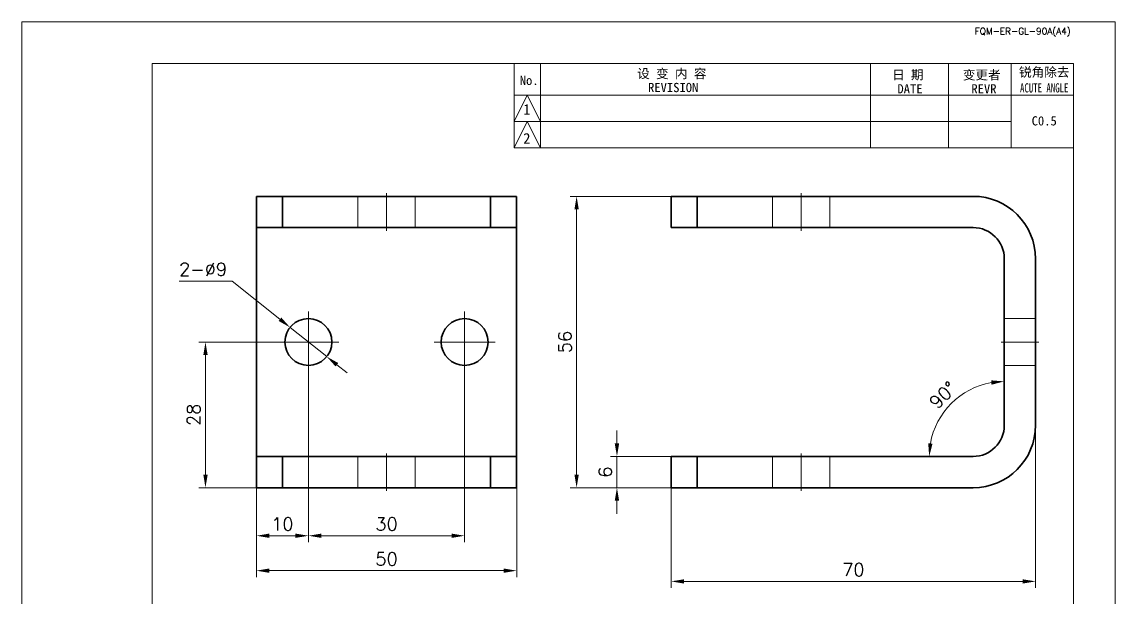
# Model space of a CAD drawing. Header units: millimetres. Extents: x -168473 to -148463, y 295526 to 306160.
# Drawn here: x -167157.4 to -166947.4, y 302526.6 to 302637.1 of the extents above; entities that cross this region are included whole.
import ezdxf
from ezdxf.enums import TextEntityAlignment as Align

# ---------------------------------------------------------------- set-up
doc = ezdxf.new("R2010")
doc.units = ezdxf.units.MM
for name, pattern in [('CENTER2', [28.575, 19.05, -3.175, 3.175, -3.175]), ('DASHDOT', [18.5, 12, -3, 0.5, -3]), ('DASHED', [15, 12, -3]), ('DASHED2', [9.525, 6.35, -3.175])]:
    doc.linetypes.add(name, pattern=pattern)
for name, color, linetype, lineweight in [('A4', 3, 'Continuous', 20), ('中心线', 2, 'CENTER2', 13), ('图框', 7, 'Continuous', 20), ('尺寸线', 3, 'Continuous', 13), ('虚线', 2, 'DASHED2', 25)]:
    doc.layers.add(name, color=color, linetype=linetype, lineweight=lineweight)
doc.styles.add('CH-1', font='')
doc.styles.get("Standard").update_dxf_attribs({"font": 'txt', "bigfont": 'gbcbig.shx'})
doc.styles.get('CH-1').set_extended_font_data('SimSun')
doc.dimstyles.new('副本01', dxfattribs={"dimtxt": 2.5, "dimasz": 2.5, "dimexe": 1.25, "dimexo": 0, "dimgap": 1, "dimtad": 1, "dimdsep": 46, "dimtxsty": 'Standard', "dimcen": 1, "dimclrd": 3, "dimclre": 3, "dimclrt": 1, "dimadec": 1, "dimazin": 2, "dimtfac": 1, "dimtmove": 0, "dimatfit": 3, "dimfxl": 0, "dimtolj": 1, "dimlwd": -1, "dimlwe": -1, "dimarcsym": 0})
doc.dimstyles.new('副本01$3', dxfattribs={"dimtxt": 2.5, "dimasz": 2.5, "dimexe": 1.25, "dimexo": 0, "dimgap": 1, "dimtad": 1, "dimtih": 1, "dimtoh": 1, "dimdsep": 46, "dimtxsty": 'Standard', "dimcen": 1, "dimclrd": 3, "dimclre": 3, "dimclrt": 1, "dimadec": 1, "dimazin": 2, "dimtfac": 1, "dimtmove": 0, "dimatfit": 3, "dimfxl": 0, "dimtolj": 1, "dimlwd": -1, "dimlwe": -1, "dimarcsym": 0})

# ---------------------------------------------------------------- blocks, each defined once
blk = doc.blocks.new('1比1 竖框')
at = {"layer": '图框'}
for p, q in [((0, 0), (0, 297)), ((0, 297), (210, 297)), ((178, 297), (202, 297)), ((210, 297), (210, 0)), ((25, 289), (202, 289)), ((25, 10), (25, 289)), ((25, 272.79), (25, 289)), ((94.55, 272.79), (94.55, 289)), ((99.62, 289), (99.62, 272.79)), ((163, 289), (163, 272.79)), ((163, 289), (163, 272.79)), ((163, 289), (163, 272.79)), ((163, 289), (163, 272.79)), ((163, 289), (163, 272.79)), ((178, 289), (178, 272.79)), ((178, 289), (178, 272.79)), ((178, 289), (178, 272.79)), ((178, 289), (178, 272.79)), ((178, 289), (178, 272.79)), ((178, 289), (202, 289)), ((178, 289), (202, 289)), ((178, 289), (202, 289)), ((178, 289), (202, 289)), ((202, 289), (178, 289)), ((190, 289), (190, 272.79)), ((190, 289), (190, 272.79)), ((190, 289), (190, 272.79)), ((190, 289), (190, 272.79)), ((190, 289), (190, 272.79)), ((202, 289), (202, 10)), ((94.55, 277.86), (97.09, 282.93)), ((94.55, 282.93), (190, 282.93)), ((94.55, 282.93), (190, 282.93)), ((94.55, 282.93), (190, 282.93)), ((94.55, 282.93), (190, 282.93)), ((97.09, 282.93), (99.62, 277.86)), ((190, 282.93), (202, 282.93)), ((190, 282.93), (202, 282.93)), ((190, 282.93), (202, 282.93)), ((190, 282.93), (202, 282.93)), ((94.55, 272.79), (97.09, 277.86)), ((94.55, 277.86), (190, 277.86)), ((94.55, 277.86), (190, 277.86)), ((94.55, 277.86), (190, 277.86)), ((94.55, 277.86), (190, 277.86)), ((97.09, 277.86), (99.62, 272.79)), ((94.55, 272.79), (202, 272.79)), ((202, 272.79), (94.55, 272.79)), ((94.55, 272.79), (202, 272.79)), ((94.55, 272.79), (202, 272.79))]:
    blk.add_line(p, q, dxfattribs=at)
at = {"layer": '图框', "style": 'CH-1'}
for s, height, p in [('设 变 内 容', 1.775, (124.84, 287.09)), ('日 期', 1.775, (170.17, 286.84)), ('变更者', 1.775, (184.38, 286.84)), ('锐角除去', 1.775, (196.38, 287.37)), ('No.', 1.775, (97.45, 285.73)), ('REVISION', 1.775, (125.11, 284.38)), ('DATE', 1.775, (170.59, 284.13)), ('REVR', 1.775, (184.8, 284.13)), ('1', 2.03, (97, 280.16)), ('C0.5', 1.775, (196.38, 277.97)), ('2', 2.03, (97, 274.61))]:
    blk.add_text(s, height=height, dxfattribs=at).set_placement(p, align=Align.MIDDLE)
at = {"layer": '图框', "style": 'CH-1', "width": 0.7}
blk.add_text('ACUTE ANGLE', height=1.7746, dxfattribs=at).set_placement((196.38, 284.31), align=Align.MIDDLE)
at = {"layer": '图框', "insert": (192.25, 295), "char_height": 1.25, "width": 39, "attachment_point": 5}
blk.add_mtext('{\\Ftxt,@extfont2|c134;FQM-ER-GL-90A(A4)}', dxfattribs=at)
blk = doc.blocks.new('*D7696')
at = {"layer": 'Defpoints', "color": 0}
for p in [(-167102.37, 302569.75), (-167112.37, 302547.6), (-167102.37, 302538.36)]:
    blk.add_point(p, dxfattribs=at)
at = {"layer": '尺寸线', "color": 3}
for p, q in [((-167102.37, 302569.75), (-167102.37, 302537.11)), ((-167112.37, 302547.6), (-167112.37, 302537.11)), ((-167109.87, 302538.36), (-167104.87, 302538.36))]:
    blk.add_line(p, q, dxfattribs=at)
for points in [[(-167109.87, 302538.78), (-167109.87, 302537.95), (-167112.37, 302538.36)], [(-167104.87, 302538.78), (-167104.87, 302537.95), (-167102.37, 302538.36)]]:
    blk.add_solid(points, dxfattribs=at)
at = {"layer": '尺寸线', "color": 1, "insert": (-167107.37, 302540.61), "char_height": 2.5, "attachment_point": 5}
blk.add_mtext('\\A1;10', dxfattribs=at)
blk = doc.blocks.new('*D7697')
at = {"layer": 'Defpoints', "color": 0}
for p in [(-167102.37, 302569.75), (-167072.37, 302569.75), (-167072.37, 302538.36)]:
    blk.add_point(p, dxfattribs=at)
at = {"layer": '尺寸线', "color": 3}
for p, q in [((-167102.37, 302569.75), (-167102.37, 302537.11)), ((-167072.37, 302569.75), (-167072.37, 302537.11)), ((-167099.87, 302538.36), (-167074.87, 302538.36))]:
    blk.add_line(p, q, dxfattribs=at)
for points in [[(-167099.87, 302538.78), (-167099.87, 302537.95), (-167102.37, 302538.36)], [(-167074.87, 302538.78), (-167074.87, 302537.95), (-167072.37, 302538.36)]]:
    blk.add_solid(points, dxfattribs=at)
at = {"layer": '尺寸线', "color": 1, "insert": (-167087.37, 302540.61), "char_height": 2.5, "attachment_point": 5}
blk.add_mtext('\\A1;30', dxfattribs=at)
blk = doc.blocks.new('*D7698')
at = {"layer": 'Defpoints', "color": 0}
for p in [(-167122.15, 302575.6), (-167108.22, 302575.6), (-167112.37, 302547.6)]:
    blk.add_point(p, dxfattribs=at)
at = {"layer": '尺寸线', "color": 3}
for p, q in [((-167108.22, 302575.6), (-167123.4, 302575.6)), ((-167122.15, 302550.1), (-167122.15, 302573.1)), ((-167112.37, 302547.6), (-167123.4, 302547.6))]:
    blk.add_line(p, q, dxfattribs=at)
for points in [[(-167122.56, 302573.1), (-167121.73, 302573.1), (-167122.15, 302575.6)], [(-167122.56, 302550.1), (-167121.73, 302550.1), (-167122.15, 302547.6)]]:
    blk.add_solid(points, dxfattribs=at)
at = {"layer": '尺寸线', "color": 1, "insert": (-167124.4, 302561.6), "char_height": 2.5, "attachment_point": 5, "rotation": 90}
blk.add_mtext('\\A1;28', dxfattribs=at)
blk = doc.blocks.new('*D7699')
at = {"layer": 'Defpoints', "color": 0}
for p in [(-167105.89, 302578.41), (-167098.86, 302572.79)]:
    blk.add_point(p, dxfattribs=at)
at = {"layer": '尺寸线', "color": 3}
for p, q in [((-167127.19, 302587.32), (-167117.03, 302587.32)), ((-167117.03, 302587.32), (-167107.84, 302579.98)), ((-167098.86, 302572.79), (-167105.89, 302578.41)), ((-167096.91, 302571.23), (-167094.95, 302569.67))]:
    blk.add_line(p, q, dxfattribs=at)
for points in [[(-167107.58, 302580.3), (-167108.1, 302579.65), (-167105.89, 302578.41)], [(-167096.65, 302571.56), (-167097.17, 302570.91), (-167098.86, 302572.79)]]:
    blk.add_solid(points, dxfattribs=at)
at = {"layer": '尺寸线', "color": 1, "insert": (-167122.61, 302589.57), "char_height": 2.5, "attachment_point": 5}
blk.add_mtext('\\A1;2-%%c9', dxfattribs=at)
blk = doc.blocks.new('*D7700')
at = {"layer": 'Defpoints', "color": 0}
for p in [(-167112.37, 302547.6), (-167062.37, 302547.6), (-167112.37, 302531.65)]:
    blk.add_point(p, dxfattribs=at)
at = {"layer": '尺寸线', "color": 3}
for p, q in [((-167112.37, 302547.6), (-167112.37, 302530.4)), ((-167062.37, 302547.6), (-167062.37, 302530.4)), ((-167064.87, 302531.65), (-167109.87, 302531.65))]:
    blk.add_line(p, q, dxfattribs=at)
for points in [[(-167109.87, 302532.07), (-167109.87, 302531.23), (-167112.37, 302531.65)], [(-167064.87, 302532.07), (-167064.87, 302531.23), (-167062.37, 302531.65)]]:
    blk.add_solid(points, dxfattribs=at)
at = {"layer": '尺寸线', "color": 1, "insert": (-167087.37, 302533.9), "char_height": 2.5, "attachment_point": 5}
blk.add_mtext('\\A1;50', dxfattribs=at)
blk = doc.blocks.new('*D7702')
at = {"layer": 'Defpoints', "color": 0}
for p in [(-166962.7, 302559.6), (-167032.7, 302547.6), (-167032.7, 302529.59)]:
    blk.add_point(p, dxfattribs=at)
at = {"layer": '尺寸线', "color": 3}
for p, q in [((-166962.7, 302559.6), (-166962.7, 302528.34)), ((-167032.7, 302547.6), (-167032.7, 302528.34)), ((-166965.2, 302529.59), (-167030.2, 302529.59))]:
    blk.add_line(p, q, dxfattribs=at)
for points in [[(-167030.2, 302530), (-167030.2, 302529.17), (-167032.7, 302529.59)], [(-166965.2, 302530), (-166965.2, 302529.17), (-166962.7, 302529.59)]]:
    blk.add_solid(points, dxfattribs=at)
at = {"layer": '尺寸线', "color": 1, "insert": (-166997.7, 302531.84), "char_height": 2.5, "attachment_point": 5}
blk.add_mtext('\\A1;70', dxfattribs=at)
blk = doc.blocks.new('*D7703')
at = {"layer": 'Defpoints', "color": 0}
for p in [(-167050.86, 302603.6), (-167032.7, 302603.6), (-167032.7, 302547.6)]:
    blk.add_point(p, dxfattribs=at)
at = {"layer": '尺寸线', "color": 3}
for p, q in [((-167032.7, 302603.6), (-167052.11, 302603.6)), ((-167050.86, 302550.1), (-167050.86, 302601.1)), ((-167032.7, 302547.6), (-167052.11, 302547.6))]:
    blk.add_line(p, q, dxfattribs=at)
for points in [[(-167051.27, 302601.1), (-167050.44, 302601.1), (-167050.86, 302603.6)], [(-167051.27, 302550.1), (-167050.44, 302550.1), (-167050.86, 302547.6)]]:
    blk.add_solid(points, dxfattribs=at)
at = {"layer": '尺寸线', "color": 1, "insert": (-167053.11, 302575.6), "char_height": 2.5, "attachment_point": 5, "rotation": 90}
blk.add_mtext('\\A1;56', dxfattribs=at)
blk = doc.blocks.new('*D7704')
at = {"layer": 'Defpoints', "color": 0}
for p in [(-167032.7, 302553.6), (-167043.11, 302547.6), (-167032.7, 302547.6)]:
    blk.add_point(p, dxfattribs=at)
at = {"layer": '尺寸线', "color": 3}
for p, q in [((-167043.11, 302556.1), (-167043.11, 302558.6)), ((-167032.7, 302553.6), (-167044.36, 302553.6)), ((-167043.11, 302553.6), (-167043.11, 302547.6)), ((-167032.7, 302547.6), (-167044.36, 302547.6)), ((-167043.11, 302545.1), (-167043.11, 302542.6))]:
    blk.add_line(p, q, dxfattribs=at)
for points in [[(-167043.53, 302556.1), (-167042.69, 302556.1), (-167043.11, 302553.6)], [(-167043.53, 302545.1), (-167042.69, 302545.1), (-167043.11, 302547.6)]]:
    blk.add_solid(points, dxfattribs=at)
at = {"layer": '尺寸线', "color": 1, "insert": (-167045.36, 302550.6), "char_height": 2.5, "attachment_point": 5, "rotation": 90}
blk.add_mtext('\\A1;6', dxfattribs=at)
blk = doc.blocks.new('*D7705')
at = {"layer": 'Defpoints', "color": 0}
for p in [(-166968.7, 302591.6), (-166975.91, 302566.09), (-166968.7, 302559.6), (-167027.7, 302553.6), (-166974.7, 302553.6)]:
    blk.add_point(p, dxfattribs=at)
at = {"layer": '尺寸线', "color": 3}
blk.add_arc((-166968.7, 302553.6), 14.42, 99.9433, 170.0567, dxfattribs=at)
for points in [[(-166971.23, 302568.23), (-166971.16, 302567.4), (-166968.7, 302568.03)], [(-166982.49, 302556.06), (-166983.32, 302556.13), (-166983.13, 302553.6)]]:
    blk.add_solid(points, dxfattribs=at)
at = {"layer": '尺寸线', "color": 1, "insert": (-166980.49, 302565.39), "char_height": 2.5, "attachment_point": 5, "rotation": 45}
blk.add_mtext('\\A1;90°', dxfattribs=at)

msp = doc.modelspace()

# ---------------------------------------------------------------- linework, layer by layer
at = {"color": 7, "lineweight": 35}
for p, q in [((-167112.373, 302603.603), (-167107.373, 302603.603)), ((-167112.373, 302597.603), (-167112.373, 302603.603)), ((-167107.373, 302597.603), (-167107.373, 302603.603)), ((-167067.373, 302603.603), (-167107.373, 302603.603)), ((-167062.373, 302603.603), (-167067.373, 302603.603)), ((-167067.373, 302597.603), (-167067.373, 302603.603)), ((-167062.373, 302597.603), (-167062.373, 302603.603)), ((-167027.702, 302603.603), (-167032.702, 302603.603)), ((-167032.702, 302597.603), (-167032.702, 302603.603)), ((-166974.702, 302603.603), (-167027.702, 302603.603)), ((-167027.702, 302597.603), (-167027.702, 302603.603)), ((-167112.373, 302597.603), (-167112.373, 302591.603)), ((-167112.373, 302597.603), (-167107.373, 302597.603)), ((-167067.373, 302597.603), (-167107.373, 302597.603)), ((-167062.373, 302597.603), (-167067.373, 302597.603)), ((-167062.373, 302597.603), (-167062.373, 302591.603)), ((-167027.702, 302597.603), (-167032.702, 302597.603)), ((-166974.702, 302597.603), (-167027.702, 302597.603)), ((-167112.373, 302559.603), (-167112.373, 302591.603)), ((-167062.373, 302559.603), (-167062.373, 302591.603)), ((-166968.702, 302559.603), (-166968.702, 302591.603)), ((-166962.702, 302559.603), (-166962.702, 302591.603)), ((-167112.373, 302559.603), (-167112.373, 302553.603)), ((-167062.373, 302559.603), (-167062.373, 302553.603)), ((-167112.373, 302547.603), (-167112.373, 302553.603)), ((-167112.373, 302553.603), (-167107.373, 302553.603)), ((-167107.373, 302547.603), (-167107.373, 302553.603)), ((-167067.373, 302553.603), (-167107.373, 302553.603)), ((-167062.373, 302553.603), (-167067.373, 302553.603)), ((-167067.373, 302547.603), (-167067.373, 302553.603)), ((-167062.373, 302547.603), (-167062.373, 302553.603)), ((-167027.702, 302553.603), (-167032.702, 302553.603)), ((-167032.702, 302547.603), (-167032.702, 302553.603)), ((-166974.702, 302553.603), (-167027.702, 302553.603)), ((-167027.702, 302547.603), (-167027.702, 302553.603)), ((-167112.373, 302547.603), (-167107.373, 302547.603)), ((-167067.373, 302547.603), (-167107.373, 302547.603)), ((-167062.373, 302547.603), (-167067.373, 302547.603)), ((-167027.702, 302547.603), (-167032.702, 302547.603)), ((-166974.702, 302547.603), (-167027.702, 302547.603))]:
    msp.add_line(p, q, dxfattribs=at)
for centre in [(-167102.373, 302575.603), (-167072.373, 302575.603)]:
    msp.add_circle(centre, 4.5, dxfattribs=at)
for centre, radius, start, end in [((-166974.702, 302591.603), 12, 0, 90), ((-166974.702, 302591.603), 6, 0, 90), ((-166974.702, 302559.603), 12, 270, 0), ((-166974.702, 302559.603), 6, 270, 360)]:
    msp.add_arc(centre, radius, start, end, dxfattribs=at)
at = {"layer": 'A4'}
msp.add_lwpolyline([(-167157.416, 302637.145), (-166947.416, 302637.145), (-166947.416, 302340.145), (-167157.416, 302340.145)], close=True, dxfattribs=at)
msp.add_lwpolyline([(-167157.416, 302637.145), (-166947.416, 302637.145), (-166947.416, 302340.145), (-167157.416, 302340.145)], close=True, dxfattribs=at)
at = {"layer": '中心线', "color": 2, "linetype": 'DASHDOT', "lineweight": 13, "ltscale": 1.5}
for p, q in [((-167087.373, 302597.003), (-167087.373, 302604.203)), ((-167007.702, 302597.003), (-167007.702, 302604.203)), ((-167102.373, 302581.453), (-167102.373, 302569.753)), ((-167072.373, 302581.453), (-167072.373, 302569.753)), ((-167096.523, 302575.603), (-167108.223, 302575.603)), ((-167066.523, 302575.603), (-167078.223, 302575.603)), ((-166969.302, 302575.603), (-166962.102, 302575.603)), ((-167087.373, 302547.003), (-167087.373, 302554.203)), ((-167007.702, 302547.003), (-167007.702, 302554.203))]:
    msp.add_line(p, q, dxfattribs=at)
at = {"layer": '虚线', "color": 1, "linetype": 'DASHED', "lineweight": 13, "ltscale": 2}
for p, q in [((-167092.873, 302597.603), (-167092.873, 302603.603)), ((-167081.873, 302597.603), (-167081.873, 302603.603)), ((-167027.702, 302597.603), (-167027.702, 302603.603)), ((-167013.202, 302597.603), (-167013.202, 302603.603)), ((-167002.202, 302597.603), (-167002.202, 302603.603)), ((-166968.702, 302580.103), (-166962.702, 302580.103)), ((-166968.702, 302580.103), (-166962.702, 302580.103)), ((-166968.702, 302571.103), (-166962.702, 302571.103)), ((-166968.702, 302571.103), (-166962.702, 302571.103)), ((-167092.873, 302547.603), (-167092.873, 302553.603)), ((-167081.873, 302547.603), (-167081.873, 302553.603)), ((-167027.702, 302547.603), (-167027.702, 302553.603)), ((-167013.202, 302547.603), (-167013.202, 302553.603)), ((-167002.202, 302547.603), (-167002.202, 302553.603))]:
    msp.add_line(p, q, dxfattribs=at)

# ---------------------------------------------------------------- block references
at = {"layer": '图框'}
msp.add_blockref('1比1 竖框', (-167157.416, 302340.145), dxfattribs=at)

# ---------------------------------------------------------------- dimensions: what is measured, and where the dimension line sits
at = {"layer": '尺寸线', "color": 3}
for base, p1, p2, picture, middle in [((-167050.856, 302603.603), (-167032.702, 302547.603), (-167032.702, 302603.603), '*D7703', (-167053.106, 302575.603)), ((-167122.147, 302575.603), (-167112.373, 302547.603), (-167108.223, 302575.603), '*D7698', (-167124.397, 302561.603)), ((-167043.109, 302547.603), (-167032.702, 302553.603), (-167032.702, 302547.603), '*D7704', (-167045.359, 302550.603))]:
    dim = msp.add_linear_dim(base=base, p1=p1, p2=p2, angle=90, dimstyle='副本01', dxfattribs=at)
    dim.commit()
    dim.dimension.update_dxf_attribs({"geometry": picture, "text_midpoint": middle})
dim = msp.add_diameter_dim_2p(p1=(-167098.859, 302572.793), p2=(-167105.887, 302578.414), dimstyle='副本01$3', override={"dimpost": '2-%%c<>'}, dxfattribs=at)
dim.commit()
dim.dimension.update_dxf_attribs({"geometry": '*D7699', "text_midpoint": (-167122.611, 302587.325), "dimtype": 163})
dim = msp.add_angular_dim_2l(base=(-166975.914, 302566.095), line1=((-166968.702, 302559.603), (-166968.702, 302591.603)), line2=((-166974.702, 302553.603), (-167027.702, 302553.603)), dimstyle='副本01', dxfattribs=at)
dim.commit()
dim.dimension.update_dxf_attribs({"geometry": '*D7705', "text_midpoint": (-166980.492, 302565.393)})
for base, p1, p2, picture, middle in [((-167102.373, 302538.364), (-167112.373, 302547.603), (-167102.373, 302569.753), '*D7696', (-167107.373, 302540.614)), ((-167072.373, 302538.364), (-167102.373, 302569.753), (-167072.373, 302569.753), '*D7697', (-167087.373, 302540.614)), ((-167032.702, 302529.587), (-166962.702, 302559.603), (-167032.702, 302547.603), '*D7702', (-166997.702, 302531.837)), ((-167112.373, 302531.65), (-167062.373, 302547.603), (-167112.373, 302547.603), '*D7700', (-167087.373, 302533.9))]:
    dim = msp.add_linear_dim(base=base, p1=p1, p2=p2, dimstyle='副本01', dxfattribs=at)
    dim.commit()
    dim.dimension.update_dxf_attribs({"geometry": picture, "text_midpoint": middle})

doc.saveas('drawing.dxf')
